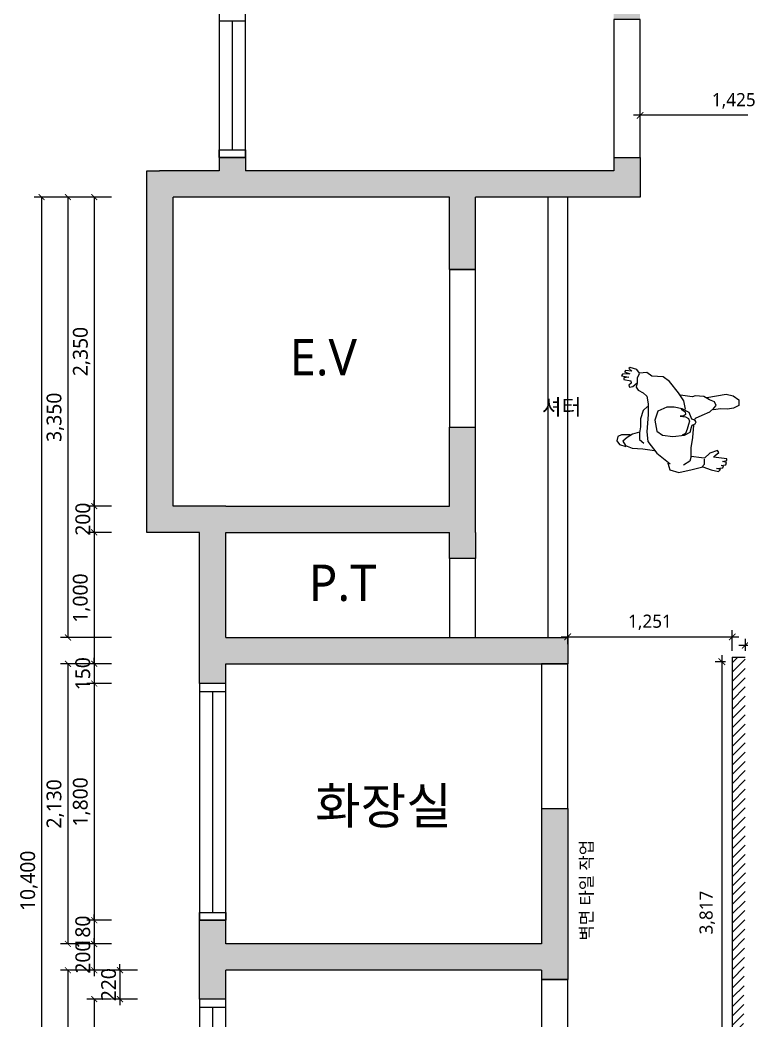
# Model space of a CAD drawing. Header units: metres. Extents: x 11578468 to 47831421, y -58341524 to -14256839.
# Drawn here: x 23866214 to 23871703, y -29064098 to -29056486 of the extents above; entities that cross this region are included whole.
import ezdxf
from ezdxf.enums import TextEntityAlignment as Align

# ---------------------------------------------------------------- set-up
doc = ezdxf.new("R2010")
doc.units = ezdxf.units.M
doc.header["$LTSCALE"] = 50
doc.header["$MEASUREMENT"] = 0
doc.linetypes.add('CEN', pattern=[62, 60, -1, 0, -1])
doc.layers.get('0').update_dxf_attribs({"linetype": 'CONTINUOUS'})
doc.layers.get('DEFPOINTS').update_dxf_attribs({"linetype": 'CONTINUOUS'})
for name, color, linetype in [('0-ELC TEXT', 7, 'CONTINUOUS'), ('3.기호.계단선', 30, 'CONTINUOUS'), ('CEN', 250, 'CEN'), ('TEX', 7, 'CONTINUOUS'), ('wall', 3, 'CONTINUOUS'), ('WIN', 4, 'CONTINUOUS'), ('家具外线', 7, 'CONTINUOUS')]:
    doc.layers.add(name, color=color, linetype=linetype)
for name, color, linetype, lineweight in [('DIM', 7, 'CONTINUOUS', 15), ('ha', 8, 'CONTINUOUS', 5), ('text', 7, 'CONTINUOUS', 0), ('wall2', 3, 'CONTINUOUS', 25)]:
    doc.layers.add(name, color=color, linetype=linetype, lineweight=lineweight)
doc.styles.add('HY 울릉도 L', font='malgun.ttf')
doc.styles.add('JT1', font='malgun.ttf')
doc.styles.add('N 맑은고딕', font='malgun.ttf')
doc.styles.add('NEW 맑은고딕', font='malgun.ttf')
doc.styles.add('맑은 고딕', font='malgun.ttf')
doc.dimstyles.new('JJ IN 45', dxfattribs={"dimscale": 45, "dimtxt": 2.5, "dimasz": 1, "dimexe": 1.25, "dimexo": 1.5, "dimtad": 1, "dimdec": 6, "dimlunit": 6, "dimtxsty": 'N 맑은고딕', "dimblk": 'ARCHTICK', "dimcen": 2.5, "dimclrd": 256, "dimclre": 256, "dimclrt": 256, "dimadec": 0, "dimazin": 0, "dimtfac": 1, "dimtdec": 6, "dimtix": 1, "dimtmove": 0, "dimatfit": 3, "dimldrblk": 'ARCHTICK', "dimfxl": 1, "dimarcsym": 0})
doc.dimstyles.new('사본 50', dxfattribs={"dimscale": 50, "dimtxt": 2, "dimasz": 1, "dimexe": 1, "dimexo": 1, "dimgap": 1, "dimtad": 1, "dimdec": 0, "dimrnd": 0.05, "dimdsep": 46, "dimlunit": 6, "dimtxsty": 'HY 울릉도 L', "dimblk": 'ARCHTICK', "dimcen": 2.5, "dimdle": 1, "dimclrd": 133, "dimclre": 133, "dimclrt": 30, "dimadec": 0, "dimazin": 0, "dimtfac": 1, "dimtdec": 0, "dimtix": 1, "dimtmove": 2, "dimatfit": 3, "dimldrblk": 'ARCHTICK', "dimfxl": 1, "dimlwd": -1, "dimlwe": -1, "dimarcsym": 0})

# ---------------------------------------------------------------- blocks, each defined once
blk = doc.blocks.new('*U1961')
at = {"layer": 'WIN', "linetype": 'Continuous'}
blk.add_line((60, 100), (1740, 100), dxfattribs=at)
for points in [[(0, 0), (1800, 0), (1800, 200), (0, 200)], [(0, 0), (60, 0), (60, 200), (0, 200)], [(1800, 0), (1740, 0), (1740, 200), (1800, 200)]]:
    blk.add_lwpolyline(points, close=True, dxfattribs=at)
blk = doc.blocks.new('*U1962')
at = {"layer": 'WIN', "linetype": 'Continuous'}
blk.add_line((60, 100), (1040, 100), dxfattribs=at)
for points in [[(0, 0), (1100, 0), (1100, 200), (0, 200)], [(0, 0), (60, 0), (60, 200), (0, 200)], [(1100, 0), (1040, 0), (1040, 200), (1100, 200)]]:
    blk.add_lwpolyline(points, close=True, dxfattribs=at)
blk = doc.blocks.new('_ArchTick')
at = {"color": 0, "linetype": 'ByBlock', "const_width": 0.15}
blk.add_lwpolyline([(-0.5, -0.5), (0.5, 0.5)], dxfattribs=at)
blk = doc.blocks.new('*D407')
at = {"layer": 'DEFPOINTS', "color": 0, "transparency": 16777216}
for p in [(23724552, -29133957), (23724352, -29136307), (23724552, -29136307)]:
    blk.add_point(p, dxfattribs=at)
at = {"layer": 'DIM', "lineweight": -2, "transparency": 16777216}
for p, q in [((23724484.5, -29133957), (23724295.8, -29133957)), ((23724352, -29133957), (23724352, -29136307)), ((23724484.5, -29136307), (23724295.8, -29136307))]:
    blk.add_line(p, q, dxfattribs=at)
at = {"layer": 'DIM', "lineweight": -2, "transparency": 16777216, "xscale": 45, "yscale": 45, "zscale": 45}
for p, rotation in [((23724352, -29133957), 90), ((23724352, -29136307), 270)]:
    blk.add_blockref('_ArchTick', p, dxfattribs=dict(at, rotation=rotation))
at = {"layer": 'DIM', "transparency": 16777216, "insert": (23724256.3, -29135132), "char_height": 112.5, "attachment_point": 5, "rotation": 90, "style": 'N 맑은고딕'}
blk.add_mtext('2,350', dxfattribs=at)
blk = doc.blocks.new('*D408')
at = {"layer": 'DEFPOINTS', "color": 0, "transparency": 16777216}
for p in [(23724552, -29136307), (23724352, -29136507), (23724552, -29136507)]:
    blk.add_point(p, dxfattribs=at)
at = {"layer": 'DIM', "lineweight": -2, "transparency": 16777216}
for p, q in [((23724352, -29136307), (23724352, -29136262)), ((23724484.5, -29136307), (23724295.8, -29136307)), ((23724352, -29136307), (23724352, -29136507)), ((23724484.5, -29136507), (23724295.8, -29136507)), ((23724352, -29136507), (23724352, -29136552))]:
    blk.add_line(p, q, dxfattribs=at)
at = {"layer": 'DIM', "lineweight": -2, "transparency": 16777216, "xscale": 45, "yscale": 45, "zscale": 45}
for p, rotation in [((23724352, -29136307), 270), ((23724352, -29136507), 90)]:
    blk.add_blockref('_ArchTick', p, dxfattribs=dict(at, rotation=rotation))
at = {"layer": 'DIM', "transparency": 16777216, "insert": (23724265.8, -29136407), "char_height": 112.5, "attachment_point": 5, "rotation": 90, "style": 'N 맑은고딕'}
blk.add_mtext('200', dxfattribs=at)
blk = doc.blocks.new('*D409')
at = {"layer": 'DEFPOINTS', "color": 0, "transparency": 16777216}
for p in [(23724552, -29136507), (23724352, -29137507), (23724552, -29137507)]:
    blk.add_point(p, dxfattribs=at)
at = {"layer": 'DIM', "lineweight": -2, "transparency": 16777216}
for p, q in [((23724484.5, -29136507), (23724295.8, -29136507)), ((23724352, -29136507), (23724352, -29137507)), ((23724484.5, -29137507), (23724295.8, -29137507))]:
    blk.add_line(p, q, dxfattribs=at)
at = {"layer": 'DIM', "lineweight": -2, "transparency": 16777216, "xscale": 45, "yscale": 45, "zscale": 45}
for p, rotation in [((23724352, -29136507), 90), ((23724352, -29137507), 270)]:
    blk.add_blockref('_ArchTick', p, dxfattribs=dict(at, rotation=rotation))
at = {"layer": 'DIM', "transparency": 16777216, "insert": (23724256, -29137007), "char_height": 112.5, "attachment_point": 5, "rotation": 90, "style": 'N 맑은고딕'}
blk.add_mtext('1,000', dxfattribs=at)
blk = doc.blocks.new('*D410')
at = {"layer": 'DEFPOINTS', "color": 0, "transparency": 16777216}
for p in [(23724552, -29137507), (23724352, -29137657), (23724552, -29137657)]:
    blk.add_point(p, dxfattribs=at)
at = {"layer": 'DIM', "lineweight": -2, "transparency": 16777216}
for p, q in [((23724484.5, -29137507), (23724295.8, -29137507)), ((23724352, -29137507), (23724352, -29137462)), ((23724352, -29137507), (23724352, -29137657)), ((23724484.5, -29137657), (23724295.8, -29137657)), ((23724352, -29137657), (23724352, -29137702))]:
    blk.add_line(p, q, dxfattribs=at)
at = {"layer": 'DIM', "lineweight": -2, "transparency": 16777216, "xscale": 45, "yscale": 45, "zscale": 45}
for p, rotation in [((23724352, -29137507), 270), ((23724352, -29137657), 90)]:
    blk.add_blockref('_ArchTick', p, dxfattribs=dict(at, rotation=rotation))
at = {"layer": 'DIM', "transparency": 16777216, "insert": (23724265.4, -29137582), "char_height": 112.5, "attachment_point": 5, "rotation": 90, "style": 'N 맑은고딕'}
blk.add_mtext('150', dxfattribs=at)
blk = doc.blocks.new('*D411')
at = {"layer": 'DEFPOINTS', "color": 0, "transparency": 16777216}
for p in [(23724552, -29137657), (23724352, -29139457), (23724552, -29139457)]:
    blk.add_point(p, dxfattribs=at)
at = {"layer": 'DIM', "lineweight": -2, "transparency": 16777216}
for p, q in [((23724484.5, -29137657), (23724295.8, -29137657)), ((23724352, -29137657), (23724352, -29139457)), ((23724484.5, -29139457), (23724295.8, -29139457))]:
    blk.add_line(p, q, dxfattribs=at)
at = {"layer": 'DIM', "lineweight": -2, "transparency": 16777216, "xscale": 45, "yscale": 45, "zscale": 45}
for p, rotation in [((23724352, -29137657), 90), ((23724352, -29139457), 270)]:
    blk.add_blockref('_ArchTick', p, dxfattribs=dict(at, rotation=rotation))
at = {"layer": 'DIM', "transparency": 16777216, "insert": (23724256, -29138557), "char_height": 112.5, "attachment_point": 5, "rotation": 90, "style": 'N 맑은고딕'}
blk.add_mtext('1,800', dxfattribs=at)
blk = doc.blocks.new('*D412')
at = {"layer": 'DEFPOINTS', "color": 0, "transparency": 16777216}
for p in [(23724552, -29139457), (23724352, -29139637), (23724552, -29139637)]:
    blk.add_point(p, dxfattribs=at)
at = {"layer": 'DIM', "lineweight": -2, "transparency": 16777216}
for p, q in [((23724352, -29139457), (23724352, -29139412)), ((23724484.5, -29139457), (23724295.8, -29139457)), ((23724352, -29139457), (23724352, -29139637)), ((23724484.5, -29139637), (23724295.8, -29139637)), ((23724352, -29139637), (23724352, -29139682))]:
    blk.add_line(p, q, dxfattribs=at)
at = {"layer": 'DIM', "lineweight": -2, "transparency": 16777216, "xscale": 45, "yscale": 45, "zscale": 45}
for p, rotation in [((23724352, -29139457), 270), ((23724352, -29139637), 90)]:
    blk.add_blockref('_ArchTick', p, dxfattribs=dict(at, rotation=rotation))
at = {"layer": 'DIM', "transparency": 16777216, "insert": (23724265.4, -29139547), "char_height": 112.5, "attachment_point": 5, "rotation": 90, "style": 'N 맑은고딕'}
blk.add_mtext('180', dxfattribs=at)
blk = doc.blocks.new('*D413')
at = {"layer": 'DEFPOINTS', "color": 0, "transparency": 16777216}
for p in [(23724552, -29139637), (23724352, -29139837), (23724552, -29139837)]:
    blk.add_point(p, dxfattribs=at)
at = {"layer": 'DIM', "lineweight": -2, "transparency": 16777216}
for p, q in [((23724484.5, -29139637), (23724295.8, -29139637)), ((23724352, -29139637), (23724352, -29139592)), ((23724352, -29139637), (23724352, -29139837)), ((23724484.5, -29139837), (23724295.8, -29139837)), ((23724352, -29139837), (23724352, -29139882))]:
    blk.add_line(p, q, dxfattribs=at)
at = {"layer": 'DIM', "lineweight": -2, "transparency": 16777216, "xscale": 45, "yscale": 45, "zscale": 45}
for p, rotation in [((23724352, -29139637), 270), ((23724352, -29139837), 90)]:
    blk.add_blockref('_ArchTick', p, dxfattribs=dict(at, rotation=rotation))
at = {"layer": 'DIM', "transparency": 16777216, "insert": (23724265.8, -29139737), "char_height": 112.5, "attachment_point": 5, "rotation": 90, "style": 'N 맑은고딕'}
blk.add_mtext('200', dxfattribs=at)
blk = doc.blocks.new('*D414')
at = {"layer": 'DEFPOINTS', "color": 0, "transparency": 16777216}
for p in [(23724747.9, -29139837), (23724547.9, -29140057), (23724747.9, -29140057)]:
    blk.add_point(p, dxfattribs=at)
at = {"layer": 'DIM', "lineweight": -2, "transparency": 16777216}
for p, q in [((23724547.9, -29139837), (23724547.9, -29139792)), ((23724680.4, -29139837), (23724491.6, -29139837)), ((23724547.9, -29139837), (23724547.9, -29140057)), ((23724680.4, -29140057), (23724491.6, -29140057)), ((23724547.9, -29140057), (23724547.9, -29140102))]:
    blk.add_line(p, q, dxfattribs=at)
at = {"layer": 'DIM', "lineweight": -2, "transparency": 16777216, "xscale": 45, "yscale": 45, "zscale": 45}
for p, rotation in [((23724547.9, -29139837), 270), ((23724547.9, -29140057), 90)]:
    blk.add_blockref('_ArchTick', p, dxfattribs=dict(at, rotation=rotation))
at = {"layer": 'DIM', "transparency": 16777216, "insert": (23724461.6, -29139947), "char_height": 112.5, "attachment_point": 5, "rotation": 90, "style": 'N 맑은고딕'}
blk.add_mtext('220', dxfattribs=at)
blk = doc.blocks.new('*D415')
at = {"layer": 'DEFPOINTS', "color": 0, "transparency": 16777216}
for p in [(23724552, -29140057), (23724352, -29141857), (23724552, -29141857)]:
    blk.add_point(p, dxfattribs=at)
at = {"layer": 'DIM', "lineweight": -2, "transparency": 16777216}
for p, q in [((23724484.5, -29140057), (23724295.8, -29140057)), ((23724352, -29140057), (23724352, -29141857)), ((23724484.5, -29141857), (23724295.8, -29141857))]:
    blk.add_line(p, q, dxfattribs=at)
at = {"layer": 'DIM', "lineweight": -2, "transparency": 16777216, "xscale": 45, "yscale": 45, "zscale": 45}
for p, rotation in [((23724352, -29140057), 90), ((23724352, -29141857), 270)]:
    blk.add_blockref('_ArchTick', p, dxfattribs=dict(at, rotation=rotation))
at = {"layer": 'DIM', "transparency": 16777216, "insert": (23724256, -29140957), "char_height": 112.5, "attachment_point": 5, "rotation": 90, "style": 'N 맑은고딕'}
blk.add_mtext('1,800', dxfattribs=at)
blk = doc.blocks.new('*D419')
at = {"layer": 'DEFPOINTS', "color": 0, "transparency": 16777216}
for p in [(23724552, -29133957), (23724152, -29137307), (23724552, -29137307)]:
    blk.add_point(p, dxfattribs=at)
at = {"layer": 'DIM', "lineweight": -2, "transparency": 16777216}
for p, q in [((23724484.5, -29133957), (23724095.8, -29133957)), ((23724152, -29133957), (23724152, -29137307)), ((23724484.5, -29137307), (23724095.8, -29137307))]:
    blk.add_line(p, q, dxfattribs=at)
at = {"layer": 'DIM', "lineweight": -2, "transparency": 16777216, "xscale": 45, "yscale": 45, "zscale": 45}
for p, rotation in [((23724152, -29133957), 90), ((23724152, -29137307), 270)]:
    blk.add_blockref('_ArchTick', p, dxfattribs=dict(at, rotation=rotation))
at = {"layer": 'DIM', "transparency": 16777216, "insert": (23724056.3, -29135632), "char_height": 112.5, "attachment_point": 5, "rotation": 90, "style": 'N 맑은고딕'}
blk.add_mtext('3,350', dxfattribs=at)
blk = doc.blocks.new('*D420')
at = {"layer": 'DEFPOINTS', "color": 0, "transparency": 16777216}
for p in [(23724552, -29137507), (23724152, -29139637), (23724552, -29139637)]:
    blk.add_point(p, dxfattribs=at)
at = {"layer": 'DIM', "lineweight": -2, "transparency": 16777216}
for p, q in [((23724484.5, -29137507), (23724095.8, -29137507)), ((23724152, -29137507), (23724152, -29139637)), ((23724484.5, -29139637), (23724095.8, -29139637))]:
    blk.add_line(p, q, dxfattribs=at)
at = {"layer": 'DIM', "lineweight": -2, "transparency": 16777216, "xscale": 45, "yscale": 45, "zscale": 45}
for p, rotation in [((23724152, -29137507), 90), ((23724152, -29139637), 270)]:
    blk.add_blockref('_ArchTick', p, dxfattribs=dict(at, rotation=rotation))
at = {"layer": 'DIM', "transparency": 16777216, "insert": (23724056, -29138572), "char_height": 112.5, "attachment_point": 5, "rotation": 90, "style": 'N 맑은고딕'}
blk.add_mtext('2,130', dxfattribs=at)
blk = doc.blocks.new('*D421')
at = {"layer": 'DEFPOINTS', "color": 0, "transparency": 16777216}
for p in [(23724547.9, -29139837), (23724152, -29142007), (23724552, -29142007)]:
    blk.add_point(p, dxfattribs=at)
at = {"layer": 'DIM', "lineweight": -2, "transparency": 16777216}
for p, q in [((23724480.4, -29139837), (23724095.8, -29139837)), ((23724152, -29139837), (23724152, -29142007)), ((23724484.5, -29142007), (23724095.8, -29142007))]:
    blk.add_line(p, q, dxfattribs=at)
at = {"layer": 'DIM', "lineweight": -2, "transparency": 16777216, "xscale": 45, "yscale": 45, "zscale": 45}
for p, rotation in [((23724152, -29139837), 90), ((23724152, -29142007), 270)]:
    blk.add_blockref('_ArchTick', p, dxfattribs=dict(at, rotation=rotation))
at = {"layer": 'DIM', "transparency": 16777216, "insert": (23724056, -29140922), "char_height": 112.5, "attachment_point": 5, "rotation": 90, "style": 'N 맑은고딕'}
blk.add_mtext('2,170', dxfattribs=at)
blk = doc.blocks.new('*D422')
at = {"layer": 'DEFPOINTS', "color": 0, "transparency": 16777216}
for p in [(23724533.9, -29133957), (23723952, -29144357), (23724552, -29144357)]:
    blk.add_point(p, dxfattribs=at)
at = {"layer": 'DIM', "lineweight": -2, "transparency": 16777216}
for p, q in [((23724466.4, -29133957), (23723895.8, -29133957)), ((23723952, -29133957), (23723952, -29144357)), ((23724484.5, -29144357), (23723895.8, -29144357))]:
    blk.add_line(p, q, dxfattribs=at)
at = {"layer": 'DIM', "lineweight": -2, "transparency": 16777216, "xscale": 45, "yscale": 45, "zscale": 45}
for p, rotation in [((23723952, -29133957), 90), ((23723952, -29144357), 270)]:
    blk.add_blockref('_ArchTick', p, dxfattribs=dict(at, rotation=rotation))
at = {"layer": 'DIM', "transparency": 16777216, "insert": (23723856, -29139157), "char_height": 112.5, "attachment_point": 5, "rotation": 90, "style": 'N 맑은고딕'}
blk.add_mtext('10,400', dxfattribs=at)
blk = doc.blocks.new('MK-RC-0052')
at = {"layer": '家具外线', "color": 251, "true_color": 0x636466}
for p, q in [((73834.4, 10616.5), (73825.7, 10605.7)), ((73825.7, 10605.7), (73864.8, 10592.7)), ((73880.1, 10612.2), (73834.4, 10616.5)), ((73867, 10638.3), (73858.3, 10629.6)), ((73858.3, 10629.6), (73880.1, 10612.2)), ((73914.8, 10623.1), (73867, 10638.3)), ((73934.4, 10597), (73914.8, 10623.1)), ((73988.7, 10601.3), (73934.4, 10597)), ((74023.5, 10575.3), (73988.7, 10601.3)), ((73812.7, 10590.5), (73806.2, 10577.5)), ((73806.2, 10577.5), (73858.3, 10568.8)), ((73864.8, 10592.7), (73812.7, 10590.5)), ((73858.3, 10568.8), (73821.4, 10564.4)), ((73821.4, 10564.4), (73821.4, 10551.4)), ((73821.4, 10551.4), (73871.4, 10540.5)), ((73875.7, 10525.3), (73858.3, 10510.1)), ((73871.4, 10540.5), (73875.7, 10525.3)), ((73886.6, 10501.4), (73917, 10527.5)), ((73917, 10527.5), (73910.5, 10497.1)), ((73919.2, 10527.5), (73921.4, 10562.2)), ((73921.4, 10562.2), (73934.4, 10594.8)), ((74106.1, 10570.9), (74023.5, 10575.3)), ((74149.6, 10536.2), (74106.1, 10570.9)), ((74214.8, 10455.8), (74149.6, 10536.2)), ((73858.3, 10510.1), (73862.7, 10497.1)), ((73862.7, 10497.1), (73886.6, 10501.4)), ((73910.5, 10497.1), (73925.7, 10475.4)), ((73925.7, 10475.4), (73960.5, 10455.8)), ((73960.5, 10455.8), (73986.6, 10431.9)), ((74253.9, 10397.2), (74214.8, 10455.8)), ((73986.6, 10431.9), (73997.4, 10375.5)), ((74297.4, 10429.8), (74230, 10438.5)), ((74264.8, 10338.6), (74253.9, 10397.2)), ((74317, 10427.6), (74297.4, 10429.8)), ((74336.5, 10434.1), (74317, 10427.6)), ((74397.4, 10429.8), (74336.5, 10434.1)), ((74438.7, 10405.9), (74397.4, 10429.8)), ((74419.1, 10421.1), (74558.2, 10445)), ((74475.6, 10390.7), (74438.7, 10405.9)), ((74486.5, 10364.6), (74475.6, 10390.7)), ((74558.2, 10445), (74608.2, 10434.1)), ((74608.2, 10434.1), (74649.5, 10403.7)), ((74649.5, 10403.7), (74649.5, 10364.6)), ((73960.5, 10327.7), (73943.1, 10269.1)), ((73993.1, 10355.9), (73960.5, 10327.7)), ((73997.4, 10375.5), (73997.4, 10299.5)), ((74067.7, 10322.5), (74044.4, 10258.1)), ((74132.2, 10351.6), (74067.7, 10322.5)), ((74184.4, 10351.6), (74132.2, 10351.6)), ((74240.9, 10340.7), (74184.4, 10351.6)), ((74235.3, 10338.7), (74262.6, 10319)), ((74292.3, 10313.2), (74240.9, 10340.7)), ((74262.6, 10319), (74264.8, 10299.5)), ((74312.6, 10265.3), (74292.3, 10313.2)), ((74386.5, 10295.1), (74440.9, 10319)), ((74440.9, 10319), (74469.1, 10345.1)), ((74521.3, 10340.7), (74464.8, 10332)), ((74469.1, 10345.1), (74486.5, 10364.6)), ((74569.1, 10338.6), (74521.3, 10340.7)), ((74612.6, 10345.1), (74569.1, 10338.6)), ((74649.5, 10364.6), (74612.6, 10345.1)), ((73943.1, 10269.1), (73940.9, 10210.4)), ((73997.4, 10299.5), (73986.6, 10173.5)), ((74044.4, 10258.1), (74059.8, 10179.4)), ((74253.9, 10288.6), (74228.6, 10286.5)), ((74228.6, 10286.5), (74264.8, 10282.1)), ((74264.8, 10299.5), (74253.9, 10288.6)), ((74264.8, 10282.1), (74288.7, 10271.2)), ((74288.7, 10271.2), (74295.2, 10251.7)), ((74295.2, 10251.7), (74288.7, 10227.8)), ((74332.9, 10258.9), (74312.6, 10265.3)), ((74343.8, 10247.3), (74332.9, 10258.9)), ((74335.8, 10232.8), (74343.8, 10247.3)), ((74336.4, 10264.9), (74338.7, 10273.4)), ((74338.7, 10273.4), (74386.5, 10295.1)), ((73934.4, 10171.3), (73884.4, 10158.3)), ((73940.9, 10210.4), (73934.4, 10167)), ((73934.4, 10167), (73934.4, 10119.2)), ((73986.6, 10173.5), (73995.3, 10104)), ((74059.8, 10179.4), (74101.1, 10151.1)), ((74258.3, 10149.6), (74300.2, 10172)), ((74277.8, 10193), (74264.8, 10162.6)), ((74288.7, 10227.8), (74277.8, 10193)), ((74300.2, 10172), (74308.9, 10208.9)), ((74308.9, 10208.9), (74314, 10222.6)), ((74314, 10222.6), (74335.8, 10232.8)), ((74319.1, 10134.4), (74326.8, 10222.5)), ((73777.9, 10140.9), (73771.4, 10110.5)), ((73771.4, 10110.5), (73790.9, 10082.3)), ((73804, 10153.9), (73777.9, 10140.9)), ((73867, 10151.8), (73804, 10153.9)), ((73845.3, 10134.4), (73814.8, 10108.3)), ((73814.8, 10108.3), (73834.4, 10075.8)), ((73884.4, 10158.3), (73845.3, 10134.4)), ((73934.4, 10119.2), (73967, 10093.1)), ((73995.3, 10104), (74060.5, 10021.5)), ((74101.1, 10151.1), (74175.7, 10140.9)), ((74175.7, 10140.9), (74258.3, 10149.6)), ((74264.8, 10162.6), (74240.9, 10149.6)), ((74306.1, 10058.4), (74319.1, 10134.4)), ((73790.9, 10082.3), (73836.6, 10069.2)), ((73834.4, 10075.8), (73882.2, 10056.2)), ((73882.2, 10056.2), (73958.3, 10051.9)), ((73958.3, 10051.9), (74043.1, 10038.8)), ((74060.5, 10021.5), (74156.1, 9943.3)), ((74306.1, 9997.6), (74306.1, 10058.4)), ((74440.9, 10021.5), (74403.9, 9984.5)), ((74495.2, 10041), (74440.9, 10021.5)), ((74480, 10004.1), (74506.1, 10025.8)), ((74506.1, 10025.8), (74495.2, 10041)), ((74297.4, 9962.8), (74251.8, 9934.6)), ((74306.1, 9999.7), (74297.4, 9962.8)), ((74380, 9986.7), (74306.1, 9997.6)), ((74403.9, 9984.5), (74380, 9986.7)), ((74401.7, 9941.1), (74403.9, 9978)), ((74467, 9991.1), (74480, 10004.1)), ((74562.6, 9980.2), (74467, 9991.1)), ((74532.2, 9960.7), (74562.6, 9967.2)), ((74560.4, 9954.1), (74532.2, 9960.7)), ((74556.1, 9936.8), (74560.4, 9954.1)), ((74562.6, 9967.2), (74562.6, 9980.2)), ((74138.7, 9947.6), (74153.9, 9899.8)), ((74156.1, 9943.3), (74138.7, 9947.6)), ((74153.9, 9899.8), (74217, 9882.5)), ((74217, 9882.5), (74314.8, 9904.2)), ((74314.8, 9904.2), (74390.9, 9921.6)), ((74384.4, 9919.4), (74401.7, 9941.1)), ((74390.9, 9921.6), (74449.6, 9899.8)), ((74449.6, 9899.8), (74503.9, 9889)), ((74488.7, 9910.7), (74534.3, 9915)), ((74516.9, 9904.2), (74488.7, 9910.7)), ((74503.9, 9889), (74516.9, 9904.2)), ((74523.5, 9932.4), (74556.1, 9936.8)), ((74538.7, 9930.2), (74523.5, 9932.4)), ((74534.3, 9915), (74538.7, 9930.2))]:
    blk.add_line(p, q, dxfattribs=at)
blk = doc.blocks.new('*D2862')
at = {"layer": 'DEFPOINTS', "color": 0}
for p in [(23871628.2, -29061365.8), (23871549.1, -29065182.3), (23871628.2, -29065182.3)]:
    blk.add_point(p, dxfattribs=at)
at = {"layer": 'wall', "color": 133, "ltscale": 10}
for p, q in [((23871549.1, -29061315.8), (23871549.1, -29065232.3)), ((23871578.2, -29061365.8), (23871499.1, -29061365.8)), ((23871578.2, -29065182.3), (23871499.1, -29065182.3))]:
    blk.add_line(p, q, dxfattribs=at)
at = {"layer": 'wall', "color": 133, "xscale": 50, "yscale": 50, "zscale": 50}
for p, rotation in [((23871549.1, -29061365.8), 90), ((23871549.1, -29065182.3), 270)]:
    blk.add_blockref('_ArchTick', p, dxfattribs=dict(at, rotation=rotation))
at = {"layer": 'wall', "color": 30, "ltscale": 10, "insert": (23871438.8, -29063274), "char_height": 100, "attachment_point": 5, "rotation": 90, "style": 'HY 울릉도 L'}
blk.add_mtext('3,817', dxfattribs=at)
blk = doc.blocks.new('*D2881')
at = {"layer": 'DEFPOINTS', "color": 0}
for p in [(23872327.7, -29061241), (23871728.2, -29061332.3), (23872327.7, -29061332.3)]:
    blk.add_point(p, dxfattribs=at)
at = {"layer": 'wall', "color": 133, "ltscale": 10}
for p, q in [((23871728.2, -29061282.3), (23871728.2, -29061191)), ((23872327.7, -29061282.3), (23872327.7, -29061191)), ((23871678.2, -29061241), (23872377.7, -29061241))]:
    blk.add_line(p, q, dxfattribs=at)
at = {"layer": 'wall', "color": 133, "xscale": 50, "yscale": 50, "zscale": 50, "rotation": 180}
blk.add_blockref('_ArchTick', (23871728.2, -29061241), dxfattribs=at)
at = {"layer": 'wall', "color": 133, "xscale": 50, "yscale": 50, "zscale": 50}
blk.add_blockref('_ArchTick', (23872327.7, -29061241), dxfattribs=at)
at = {"layer": 'wall', "color": 30, "ltscale": 10, "insert": (23872027.9, -29061139.4), "char_height": 100, "attachment_point": 5, "style": 'HY 울릉도 L'}
blk.add_mtext('600', dxfattribs=at)
blk = doc.blocks.new('*D2980')
at = {"layer": 'DEFPOINTS', "color": 0}
for p in [(23871628.2, -29061177.2), (23870377.7, -29061282.3), (23871628.2, -29061332.3)]:
    blk.add_point(p, dxfattribs=at)
at = {"layer": 'wall', "color": 133, "ltscale": 10}
for p, q in [((23870377.7, -29061232.3), (23870377.7, -29061127.2)), ((23871628.2, -29061282.3), (23871628.2, -29061127.2)), ((23870327.7, -29061177.2), (23871678.2, -29061177.2))]:
    blk.add_line(p, q, dxfattribs=at)
at = {"layer": 'wall', "color": 133, "xscale": 50, "yscale": 50, "zscale": 50, "rotation": 180}
blk.add_blockref('_ArchTick', (23870377.7, -29061177.2), dxfattribs=at)
at = {"layer": 'wall', "color": 133, "xscale": 50, "yscale": 50, "zscale": 50}
blk.add_blockref('_ArchTick', (23871628.2, -29061177.2), dxfattribs=at)
at = {"layer": 'wall', "color": 30, "ltscale": 10, "insert": (23871002.9, -29061066.8), "char_height": 100, "attachment_point": 5, "style": 'HY 울릉도 L'}
blk.add_mtext('1,251', dxfattribs=at)
blk = doc.blocks.new('*D3362')
at = {"layer": 'DEFPOINTS', "color": 0}
for p in [(23870927.7, -29057211), (23870927.7, -29057332.7), (23872352.7, -29057332.7)]:
    blk.add_point(p, dxfattribs=at)
at = {"layer": 'text', "color": 133, "ltscale": 10}
for p, q in [((23870927.7, -29057282.7), (23870927.7, -29057161)), ((23872352.7, -29057282.7), (23872352.7, -29057161)), ((23872402.7, -29057211), (23870877.7, -29057211))]:
    blk.add_line(p, q, dxfattribs=at)
at = {"layer": 'text', "color": 133, "xscale": 50, "yscale": 50, "zscale": 50, "rotation": 180}
blk.add_blockref('_ArchTick', (23870927.7, -29057211), dxfattribs=at)
at = {"layer": 'text', "color": 133, "xscale": 50, "yscale": 50, "zscale": 50}
blk.add_blockref('_ArchTick', (23872352.7, -29057211), dxfattribs=at)
at = {"layer": 'text', "color": 30, "ltscale": 10, "insert": (23871640.2, -29057100.7), "char_height": 100, "attachment_point": 5, "style": 'HY 울릉도 L'}
blk.add_mtext('1,425', dxfattribs=at)
blk = doc.blocks.new('sdagdgds')
at = {"layer": 'ha', "transparency": 33554687}
h = blk.add_hatch(color=256, dxfattribs=at)
h.dxf.hatch_style = 1
h.paths.add_polyline_path([(23725502, -29128457), (23728302, -29128457), (23728302, -29132607), (23728502, -29132607), (23728502, -29128257), (23728302, -29128257), (23725302, -29128257), (23725302, -29132557), (23725502, -29132557)])
h.paths.add_polyline_path([(23728502, -29133657), (23728302, -29133657), (23728302, -29133757), (23725502, -29133757), (23725502, -29133657), (23725302, -29133657), (23725302, -29133757), (23724848.0976572, -29133757), (23724752, -29133757), (23724752, -29136507), (23725152, -29136507), (23725152, -29137657), (23725352, -29137657), (23725352, -29137507), (23727752, -29137507), (23727952, -29137507), (23727952, -29137307), (23725352, -29137307), (23725352, -29136507), (23727052, -29136507), (23727052, -29136707), (23727252, -29136707), (23727252, -29136507), (23727252, -29135757), (23727252, -29135707), (23727052, -29135707), (23727052, -29135757), (23727052, -29136307), (23725352, -29136307), (23724952, -29136307), (23724952, -29133957), (23727052, -29133957), (23727052, -29134507), (23727252, -29134507), (23727252, -29133957), (23728502, -29133957)])
h.paths.add_polyline_path([(23727952, -29138607), (23727752, -29138607), (23727752, -29139637), (23725352, -29139637), (23725352, -29139457), (23725152, -29139457), (23725152, -29140057), (23725352, -29140057), (23725352, -29139837), (23727752, -29139837), (23727752, -29139907), (23727952, -29139907), (23727952, -29139837)])
h.paths.add_polyline_path([(23727952, -29141007), (23727752, -29141007), (23727752, -29142007), (23725352, -29142007), (23725352, -29141857), (23725152, -29141857), (23725152, -29144557), (23725652, -29144557), (23725652, -29144657), (23729552, -29144657), (23729552, -29144457), (23725852, -29144457), (23725852, -29144357), (23725352, -29144357), (23725352, -29142207), (23727952, -29142207)])
h.paths.add_polyline_path([(23731552, -29144307), (23730852, -29144307), (23730852, -29144457), (23730732, -29144457), (23730732, -29144657), (23732052, -29144657), (23732052, -29144457), (23731552, -29144457)])
h.paths.add_polyline_path([(23739502, -29144457), (23736702, -29144457), (23736702, -29144307), (23736002, -29144307), (23736002, -29144457), (23733202, -29144457), (23733202, -29144657), (23739502, -29144657)])
h.paths.add_polyline_path([(23745902, -29143307), (23745702, -29143307), (23745702, -29144457), (23744702, -29144457), (23744702, -29144307), (23744002, -29144307), (23744002, -29144457), (23743102, -29144457), (23743102, -29144657), (23745902, -29144657)])
h.paths.add_polyline_path([(23745902, -29133157), (23745702, -29133157), (23745702, -29139657), (23745902, -29139657)])
h.paths.add_polyline_path([(23745902, -29140857), (23745702, -29140857), (23745702, -29142157), (23745902, -29142157)])
h.paths.add_polyline_path([(23744602, -29136307), (23743902, -29136307), (23743902, -29136657), (23744602, -29136657)])
h.paths.add_polyline_path([(23736702, -29136307), (23736002, -29136307), (23736002, -29136657), (23736702, -29136657)])
h.paths.add_polyline_path([(23731602, -29136307), (23730902, -29136307), (23730902, -29136657), (23731602, -29136657)])
h.paths.add_polyline_path([(23745902, -29130707), (23745702, -29130707), (23745702, -29131957), (23745902, -29131957)])
h.paths.add_polyline_path([(23745902, -29128257), (23743802, -29128257), (23743802, -29128457), (23743802, -29128707), (23744502, -29128707), (23744502, -29128457), (23745702, -29128457), (23745702, -29129607), (23745902, -29129607)])
h.paths.add_polyline_path([(23731602, -29128457), (23731602, -29128257), (23730902, -29128257), (23730902, -29130107), (23731102, -29130107), (23731102, -29128707), (23731602, -29128707)])
h.paths.add_polyline_path([(23736702, -29128257), (23736002, -29128257), (23736002, -29128457), (23736002, -29128707), (23736702, -29128707), (23736702, -29128457)])
at = {"layer": 'CEN'}
for points in [[(23728302, -29133657), (23728502, -29133657), (23728502, -29132607), (23728302, -29132607)], [(23727052, -29135707), (23727252, -29135707), (23727252, -29134507), (23727052, -29134507)], [(23727052, -29137307), (23727252, -29137307), (23727252, -29136707), (23727052, -29136707)], [(23727752, -29138607), (23727952, -29138607), (23727952, -29137507), (23727752, -29137507)], [(23727752, -29141007), (23727952, -29141007), (23727952, -29139907), (23727752, -29139907)]]:
    blk.add_lwpolyline(points, close=True, dxfattribs=at)
at = {"layer": 'wall'}
for p, q in [((23725302, -29133657), (23725302, -29133757)), ((23725302, -29133657), (23725502, -29133657)), ((23725502, -29133657), (23725502, -29133757)), ((23728302, -29133657), (23728302, -29133757)), ((23728302, -29133657), (23728502, -29133657)), ((23728502, -29133657), (23728502, -29133957)), ((23724752, -29136507), (23724752, -29133757)), ((23724752, -29133757), (23724848.0976572, -29133757)), ((23725302, -29133757), (23724848.0976572, -29133757)), ((23728302, -29133757), (23725502, -29133757)), ((23727052, -29133957), (23724952, -29133957)), ((23724952, -29136307), (23724952, -29133957)), ((23727052, -29134507), (23727052, -29133957)), ((23728502, -29133957), (23727252, -29133957)), ((23727252, -29134507), (23727252, -29133957)), ((23727052, -29134507), (23727252, -29134507)), ((23727052, -29135757), (23727052, -29135707)), ((23727052, -29135707), (23727252, -29135707)), ((23727052, -29136307), (23727052, -29135757)), ((23727252, -29135757), (23727252, -29135707)), ((23727252, -29136507), (23727252, -29135757)), ((23725352, -29136307), (23724952, -29136307)), ((23725352, -29136307), (23727052, -29136307)), ((23725152, -29136507), (23724752, -29136507)), ((23725152, -29137657), (23725152, -29136507)), ((23725352, -29137307), (23725352, -29136507)), ((23725352, -29136507), (23727052, -29136507)), ((23727052, -29136707), (23727052, -29136507)), ((23727252, -29136507), (23727252, -29136707)), ((23727252, -29136707), (23727052, -29136707)), ((23725352, -29137307), (23727952, -29137307)), ((23727952, -29137307), (23727952, -29137507)), ((23725352, -29137657), (23725352, -29137507)), ((23725352, -29137507), (23727752, -29137507)), ((23727752, -29137507), (23727952, -29137507)), ((23727752, -29137507), (23727952, -29137507)), ((23725352, -29137657), (23725152, -29137657)), ((23727752, -29138607), (23727752, -29139637)), ((23727752, -29138607), (23727952, -29138607)), ((23727952, -29138607), (23727952, -29139837)), ((23725152, -29140057), (23725152, -29139457)), ((23725352, -29139457), (23725152, -29139457)), ((23725352, -29139637), (23725352, -29139457)), ((23727752, -29139637), (23725352, -29139637)), ((23725352, -29140057), (23725352, -29139837)), ((23727752, -29139837), (23725352, -29139837)), ((23727752, -29139837), (23727752, -29139907)), ((23727952, -29139837), (23727952, -29139907)), ((23727752, -29139907), (23727952, -29139907)), ((23725352, -29140057), (23725152, -29140057))]:
    blk.add_line(p, q, dxfattribs=at)
at = {"layer": 'WIN', "linetype": 'Continuous', "rotation": 270}
for name, p in [('*U1962', (23725302, -29132557)), ('*U1961', (23725152, -29137657)), ('*U1961', (23725152, -29140057))]:
    blk.add_blockref(name, p, dxfattribs=at)
at = {"layer": 'wall2', "char_height": 275.88175264, "attachment_point": 1, "style": 'NEW 맑은고딕'}
for s, insert in [('E.V', (23725837.5421157, -29135036.5379508)), ('P.T', (23725983.7020641, -29136752.057361)), ('화장실', (23726031.7854218, -29138448.4827187))]:
    blk.add_mtext_dynamic_manual_height_columns(s, width=3673.452008802, gutter_width=1379.4087632, heights=[0], dxfattribs=dict(at, insert=insert))
at = {"layer": 'DIM'}
for base, p1, p2, picture, middle in [((23723952.0000000298, -29144357.0000000112), (23724533.8698122613, -29133957), (23724552, -29144357), '*D422', (23723856.0081521906, -29139157.0000000112)), ((23724152.0000000298, -29137307.0000000112), (23724552, -29133957), (23724552, -29137307), '*D419', (23724056.3138587102, -29135632.0000000112)), ((23724352.0000000298, -29136307.0000000112), (23724552, -29133957), (23724552, -29136307), '*D407', (23724256.3138587102, -29135132.0000000112)), ((23724352, -29136507), (23724552, -29136307), (23724552, -29136507), '*D408', (23724265.7525476, -29136407)), ((23724352.0000000298, -29137507.0000000112), (23724552, -29136507), (23724552, -29137507), '*D409', (23724256.0081521906, -29137007.0000000112)), ((23724152.0000000298, -29139637.0000000112), (23724552, -29137507), (23724552, -29139637), '*D420', (23724056.0081521906, -29138572.0000000112)), ((23724352, -29137657), (23724552, -29137507), (23724552, -29137657), '*D410', (23724265.446841, -29137582)), ((23724352.0000000298, -29139457.0000000112), (23724552, -29137657), (23724552, -29139457), '*D411', (23724256.0081521906, -29138557.0000000112)), ((23724352, -29139637), (23724552, -29139457), (23724552, -29139637), '*D412', (23724265.446841, -29139547)), ((23724352, -29139837), (23724552, -29139637), (23724552, -29139837), '*D413', (23724265.7525476, -29139737)), ((23724547.8764774, -29140057), (23724747.8764773, -29139837), (23724747.8764773, -29140057), '*D414', (23724461.6290249, -29139947)), ((23724152.0000000298, -29142007.0000000112), (23724547.8764773309, -29139837), (23724552, -29142007), '*D421', (23724056.0081521906, -29140922.0000000112)), ((23724352.0000000298, -29141857.0000000112), (23724552, -29140057), (23724552, -29141857), '*D415', (23724256.0081522018, -29140957.0000000112))]:
    dim = blk.add_linear_dim(base=base, p1=p1, p2=p2, angle=90, dimstyle='JJ IN 45', dxfattribs=at)
    dim.commit()
    dim.dimension.update_dxf_attribs({"geometry": picture, "text_midpoint": middle})

msp = doc.modelspace()

# ---------------------------------------------------------------- hatches: boundary and pattern name
at = {"layer": 'wall', "ltscale": 10}
h = msp.add_hatch(dxfattribs=at)
h.set_pattern_fill('_USER', color=256, scale=50, angle=45, pattern_type=0)
h.set_pattern_definition([(45, (0, 50720), (-35.35533906, 35.35533906), [])])
h.paths.add_polyline_path([(23874779.9, -29065182.3), (23871777.7, -29065182.3), (23871677.7, -29065182.3), (23871702.5, -29065182.3), (23871728.2, -29063031.8), (23871728.2, -29062931.8), (23871727.7, -29062931.8), (23871727.7, -29061332.3), (23871628.2, -29061332.3), (23871628.2, -29065182.3), (23870377.7, -29065182.3), (23870377.7, -29065282.3), (23870677.7, -29065282.3), (23870977.7, -29065282.3), (23871277.7, -29065282.3), (23871577.7, -29065282.3), (23871877.7, -29065282.3), (23872177.7, -29065282.3), (23872477.7, -29065282.3), (23872777.7, -29065282.3), (23873377.7, -29065282.3), (23874780.7, -29065282.3)])

# ---------------------------------------------------------------- linework, layer by layer
at = {"layer": 'ha'}
msp.add_lwpolyline([(23870227.7, -29061182.3), (23870377.7, -29061182.3), (23870377.7, -29057832.3), (23870227.7, -29057832.3)], close=True, dxfattribs=at)
at = {"layer": 'wall', "ltscale": 10}
for p, q in [((23871627.7, -29061332.3), (23871727.7, -29061332.3)), ((23871628.2, -29061332.3), (23871628.2, -29065182.3))]:
    msp.add_line(p, q, dxfattribs=at)

# ---------------------------------------------------------------- block references
at = {"layer": '3.기호.계단선'}
msp.add_blockref('sdagdgds', (142425.7, 76124.7), dxfattribs=at)
at = {"layer": '家具外线', "color": 251, "true_color": 0x636466, "xscale": 1.056000000005588, "yscale": 1.056000000005588, "zscale": 1.056000000005588}
msp.add_blockref('MK-RC-0052', (23792848.4, -29070362.1), dxfattribs=at)

# ---------------------------------------------------------------- texts
at = {"layer": '0-ELC TEXT', "style": '맑은 고딕'}
msp.add_text('벽면 타일 작업', height=93.33, rotation=90, dxfattribs=at).set_placement((23870520.2, -29063103.8), align=Align.MIDDLE_CENTER)
at = {"layer": 'TEX', "style": 'JT1'}
msp.add_text('셔터', height=120, dxfattribs=at).set_placement((23870181, -29059489.4))

# ---------------------------------------------------------------- dimensions: what is measured, and where the dimension line sits
at = {"layer": 'text', "ltscale": 10}
dim = msp.add_linear_dim(base=(23870927.7, -29057211), p1=(23872352.7, -29057332.7), p2=(23870927.7, -29057332.7), dimstyle='사본 50', dxfattribs=at)
dim.commit()
dim.dimension.update_dxf_attribs({"geometry": '*D3362', "text_midpoint": (23871640.2, -29057100.7)})
at = {"layer": 'wall', "ltscale": 10}
for base, p1, p2, picture, middle in [((23871628.1983, -29061177.1741), (23870377.6959, -29061282.2718), (23871628.1983, -29061332.2718), '*D2980', (23871002.9471, -29061066.848)), ((23872327.6959, -29061241.0333), (23871728.1983, -29061332.2718), (23872327.6959, -29061332.2718), '*D2881', (23872027.9471, -29061139.3689))]:
    dim = msp.add_linear_dim(base=base, p1=p1, p2=p2, dimstyle='사본 50', dxfattribs=at)
    dim.commit()
    dim.dimension.update_dxf_attribs({"geometry": picture, "text_midpoint": middle})
dim = msp.add_linear_dim(base=(23871549.149, -29065182.2718), p1=(23871628.1983, -29061365.7552), p2=(23871628.1983, -29065182.2718), angle=90, dimstyle='사본 50', dxfattribs=at)
dim.commit()
dim.dimension.update_dxf_attribs({"geometry": '*D2862', "text_midpoint": (23871438.8229, -29063274.0135)})

doc.saveas('drawing.dxf')
